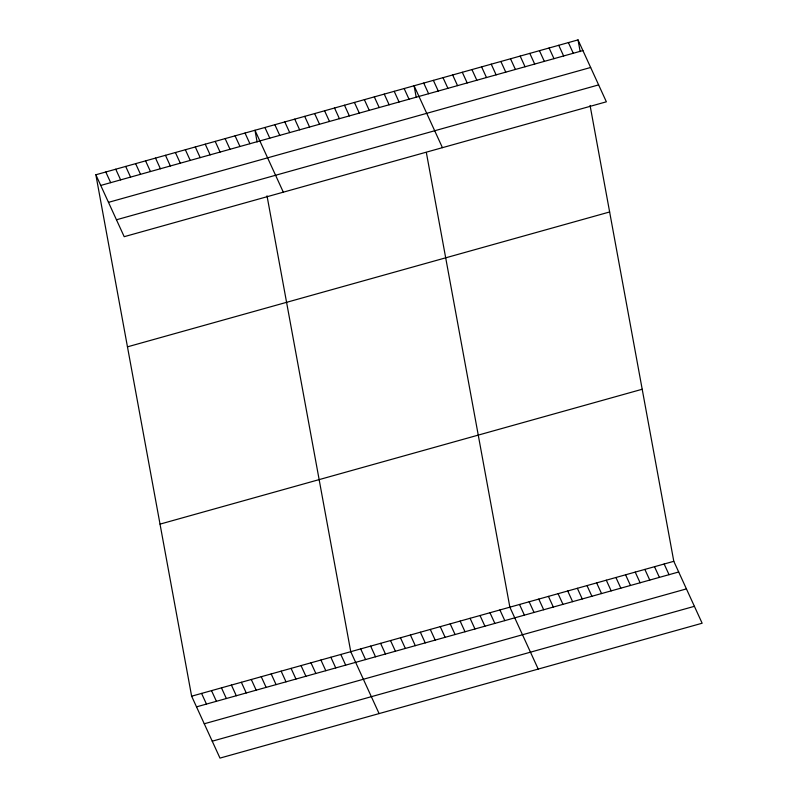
<?xml version="1.0" encoding="UTF-8"?>
<svg xmlns="http://www.w3.org/2000/svg" width="798" height="798" viewBox="0 0 798 798"><rect width="100%" height="100%" fill="white"/><g stroke="black" fill="none" stroke-linecap="round" stroke-linejoin="round"><path stroke-width="1.2" d="M95.86 174.772L578.021 39.9L606.37 101.805L124.199 236.687L95.86 174.772L191.63 696.195L219.979 758.1L702.14 623.228L673.801 561.313L590.071 105.446M100.738 185.445L582.909 50.573M108.478 202.353L590.65 67.481M116.458 219.779L598.63 84.897M127.461 346.841L609.632 211.969M160.029 524.126L642.191 389.254M191.63 696.195L673.801 561.313M196.517 706.868L678.689 571.986M204.258 723.776L686.43 588.894M212.238 741.192L694.4 606.32M568.385 42.593L573.273 53.267M558.74 45.296L563.627 55.97M549.094 47.99L553.982 58.663M539.448 50.693L544.336 61.366M529.812 53.386L534.69 64.059M520.166 56.089L525.054 66.753M510.521 58.783L515.408 69.456M500.875 61.476L505.762 72.149M491.239 64.179L496.117 74.852M481.593 66.872L486.481 77.546M471.947 69.576L476.835 80.249M462.301 72.269L467.189 82.942M452.666 74.972L457.543 85.635M443.02 77.665L447.907 88.339M664.155 564.016L669.043 574.69M433.374 80.359L438.262 91.032M654.51 566.71L659.397 577.383M423.728 83.062L428.616 93.735M644.874 569.413L649.762 580.086M442.431 147.66L414.092 85.755L416.237 97.466M635.228 572.106L640.116 582.779M404.147 88.538L409.025 99.211M625.582 574.809L630.47 585.473M394.202 91.321L399.08 101.994M615.936 577.503L620.824 588.176M384.257 94.104L389.135 104.777M606.3 580.196L611.178 590.869M374.312 96.887L379.2 107.56M596.655 582.899L601.542 593.572M587.009 585.592L591.897 596.266M364.367 99.67L369.255 110.343M577.363 588.296L582.251 598.969M354.422 102.453L359.309 113.117M567.727 590.989L572.605 601.662M344.477 105.226L349.364 115.9M558.081 593.692L562.969 604.355M334.532 108.009L339.419 118.683M548.435 596.385L553.323 607.059M324.587 110.792L329.474 121.466M538.79 599.079L543.677 609.752M314.641 113.575L319.529 124.249M529.154 601.782L534.032 612.455M304.696 116.358L309.584 127.032M519.508 604.475L524.396 615.148M294.751 119.141L299.639 129.815M538.211 669.083L509.862 607.178L426.341 152.478M284.806 121.924L289.694 132.598M499.917 609.961L504.805 620.625M274.861 124.707L279.749 135.371M489.972 612.734L494.86 623.408M264.916 127.481L269.804 138.154M480.027 615.517L484.915 626.191M283.32 192.178L254.971 130.264L257.126 141.974M470.082 618.3L474.97 628.974M245.026 133.047L249.914 143.72M460.137 621.083L465.025 631.757M235.081 135.83L239.969 146.503M450.192 623.866L455.079 634.54M225.136 138.613L230.024 149.286M440.247 626.649L445.134 637.323M215.191 141.396L220.078 152.069M430.302 629.432L435.189 640.106M205.246 144.179L210.133 154.852M420.356 632.216L425.244 642.879M195.301 146.962L200.188 157.625M410.411 634.989L415.299 645.662M185.355 149.735L190.243 160.408M400.466 637.772L405.354 648.445M175.41 152.518L180.298 163.191M390.521 640.555L395.409 651.228M165.465 155.301L170.353 165.974M380.586 643.338L385.464 654.011M155.52 158.084L160.408 168.757M370.641 646.121L375.519 656.794M145.575 160.867L150.463 171.54M360.696 648.904L365.574 659.577M135.63 163.65L140.518 174.323M379.09 713.592L350.751 651.687L267.011 195.819M125.695 166.433L130.573 177.106M340.806 654.47L345.684 665.133M115.75 169.216L120.628 179.879M330.861 657.243L335.739 667.916M105.805 171.999L110.683 182.662M320.916 660.026L325.803 670.699M310.971 662.809L315.858 673.482M301.026 665.592L305.913 676.265M291.08 668.375L295.968 679.048M281.135 671.158L286.023 681.831M271.19 673.941L276.078 684.614M261.245 676.724L266.133 687.387M251.3 679.507L256.188 690.17M241.355 682.28L246.243 692.953M231.41 685.063L236.298 695.736M221.465 687.846L226.353 698.519M211.52 690.629L216.408 701.302M201.575 693.412L206.463 704.085M578.021 39.9L580.176 51.601"/></g></svg>
